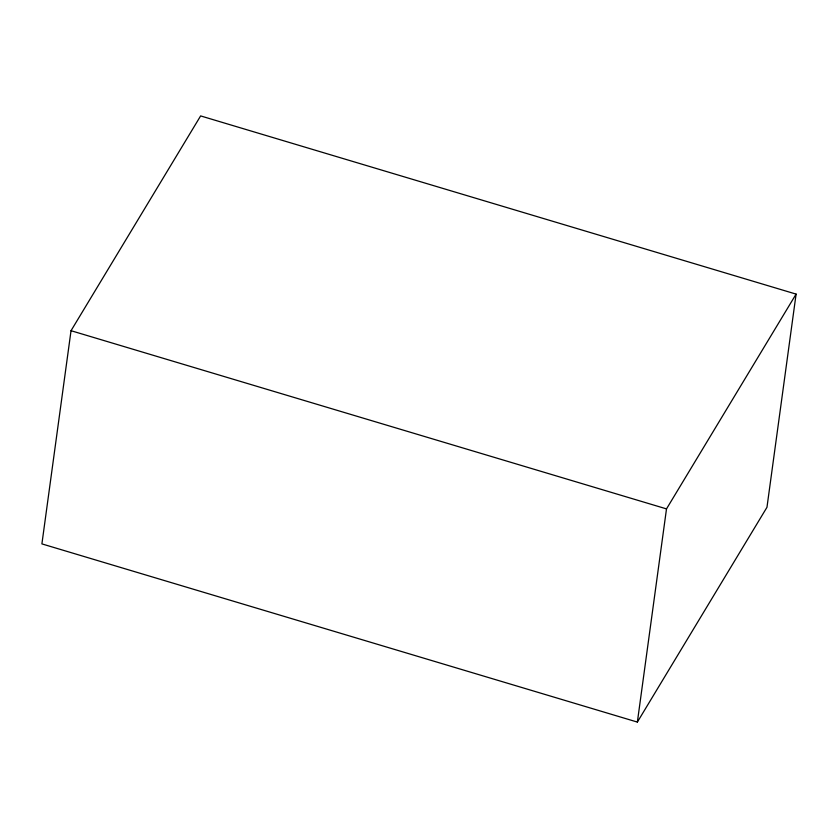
<?xml version="1.0" encoding="UTF-8"?>
<svg xmlns="http://www.w3.org/2000/svg" width="838" height="838" viewBox="0 0 838 838"><rect width="100%" height="100%" fill="white"/><g stroke="black" fill="none" stroke-linecap="round" stroke-linejoin="round"><path stroke-width="1.26" d="M71.031 330.706L41.9 543.893L637.372 722.084L766.969 507.294L796.1 294.107L200.628 115.916L71.031 330.706L666.503 508.896L796.1 294.107M637.372 722.084L666.503 508.896"/></g></svg>
